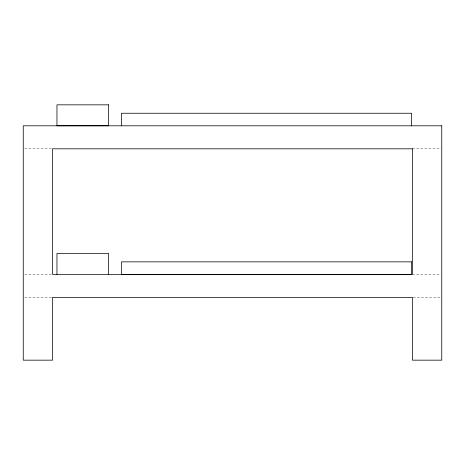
<?xml version="1.0" encoding="UTF-8"?>
<svg xmlns="http://www.w3.org/2000/svg" width="465" height="465" viewBox="0 0 465 465"><rect width="100%" height="100%" fill="white"/><g stroke="black" fill="none" stroke-linecap="round" stroke-linejoin="round"><path stroke-width="0.35" stroke-dasharray="2.33 1.74" d="M24.68 148.823L52.545 148.823M412.455 148.823L441.035 148.823M24.68 274.373L52.545 274.373M412.455 274.373L441.035 274.373M24.68 297.391L51.83 297.391M413.17 297.391L441.035 297.391"/><path stroke-width="0.7" d="M411.589 125.806L411.589 113.251L121.446 113.251L121.446 125.806M108.607 274.373L108.607 253.448L56.963 253.448L56.963 274.373M108.607 104.834L56.963 104.834L56.963 125.759L108.607 125.759L108.607 104.834M441.75 125.806L23.25 125.806L23.25 360.166L52.545 360.166L52.545 297.391L412.455 297.391L412.455 360.166L441.75 360.166L441.75 125.806M412.455 148.823L52.545 148.823L52.545 274.373L412.455 274.373L412.455 148.823M411.589 261.859L121.446 261.859L121.446 274.414L411.589 274.414L411.589 261.859"/></g></svg>
